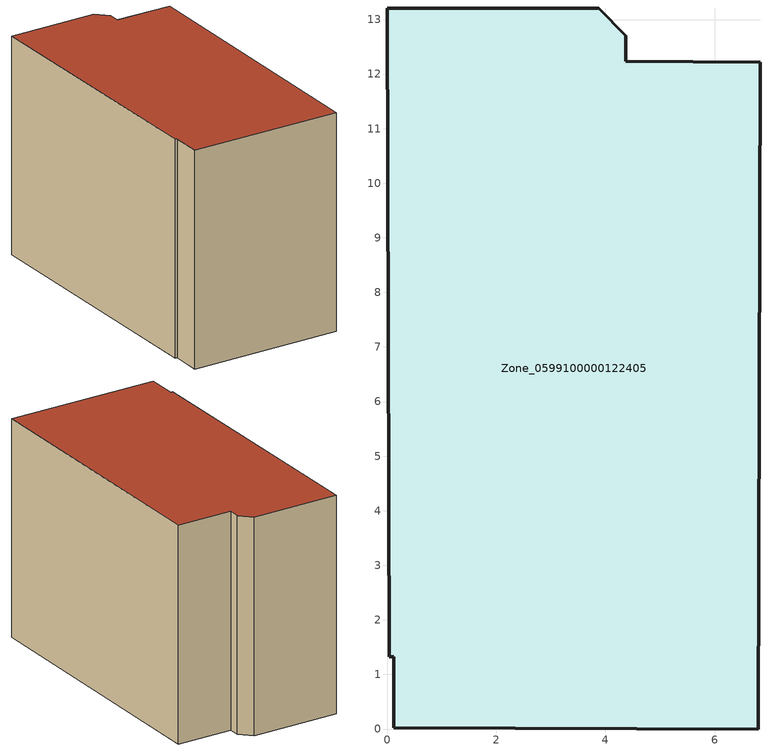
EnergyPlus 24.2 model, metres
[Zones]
Zone_0599100000122405
 floor ground (C_G): 4.37,12.23 6.84,12.22 6.8,0 0.12,0.02 0.12,1.32 0.04,1.32 0,13.21 3.88,13.21 4.37,12.7 z0
 wall outside (C_F): 3.88,13.21 0,13.21 0.04,1.32 0.12,1.32 0.12,0.02 6.8,0 6.84,12.22 4.37,12.23 4.37,12.7 3.88,13.21 z0:9.53
 roof outside (C_R): 4.37,12.7 3.88,13.21 0,13.21 0.04,1.32 0.12,1.32 0.12,0.02 6.8,0 6.84,12.22 4.37,12.23 z9.53
[BUILDING]
Pand.0599100000122405: North Axis=0; Terrain=City; Loads Convergence Tolerance Value=0.04; Temperature Convergence Tolerance Value=0.4; Solar Distribution=FullExterior; Maximum Number of Warmup Days=25; Minimum Number of Warmup Days=1
[Site:Location]
Rotterdam.The.Hague.AP_ZH_NLD Design_Conditions: Latitude=51.96; Longitude=4.45; Time Zone=1; Elevation=-4.5
[SITE:GROUNDTEMPERATURE:BUILDINGSURFACE]
18, 18, 18, 18, 18, 18, 18, 18, 18, 18, 18, 18
[MATERIAL] Thermal Absorptance=0.9; Solar Absorptance=0.7; Visible Absorptance=0.7
Name | Roughness | Thickness | Conductivity | Density | Specific Heat
G.TC.1946 | MediumSmooth | 0.15 | 1 | 540 | 1210
F.TC.1946 | Rough | 0.3 | 0.857143 | 1920 | 840
R.TC.1946 | MediumRough | 0.2 | 0.909091 | 1500 | 1000
[CONSTRUCTION]
C_G: G.TC.1946
C_F: F.TC.1946
C_R: R.TC.1946
[ZONE]
Zone_0599100000122405: Type=1; Multiplier=1; Ceiling Height=Autocalculate; Volume=Autocalculate; Floor Area=autocalculate; Part of Total Floor Area=Yes
[ZONEINFILTRATION:DESIGNFLOWRATE]
Infil_Zone_0599100000122405: Zone or ZoneList or Space or SpaceList=Zone_0599100000122405; Schedule=AlwaysOn; Design Flow Rate Calculation Method=Flow/Area; Flow Rate per Floor Area=0.003; Constant Term Coefficient=1; Temperature Term Coefficient=0; Velocity Term Coefficient=0; Velocity Squared Term Coefficient=0
[HVACTEMPLATE:ZONE:IDEALLOADSAIRSYSTEM]
Zone_0599100000122405: Maximum Heating Supply Air Temperature=50; Minimum Cooling Supply Air Temperature=13; Maximum Heating Supply Air Humidity Ratio=0.0156; Minimum Cooling Supply Air Humidity Ratio=0.0077; Heating Limit=NoLimit; Cooling Limit=NoLimit; Dehumidification Control Type=ConstantSensibleHeatRatio; Cooling Sensible Heat Ratio=0.7; Dehumidification Setpoint=60; Humidification Control Type=None; Humidification Setpoint=30; Outdoor Air Method=None; Outdoor Air Flow Rate per Person=0.00944; Outdoor Air Flow Rate per Zone Floor Area=0; Outdoor Air Flow Rate per Zone=0; Demand Controlled Ventilation Type=None; Outdoor Air Economizer Type=NoEconomizer; Heat Recovery Type=None; Sensible Heat Recovery Effectiveness=0.7; Latent Heat Recovery Effectiveness=0.65
[ZONECONTROL:THERMOSTAT]
ThermostatControl_Zone_0599100000122405: Zone or ZoneList=Zone_0599100000122405; Control Type Schedule=DualSetpointControlType; Control 1=Thermostat_Zone_0599100000122405; Temperature Difference Between Cutout And Setpoint=0
[THERMOSTATSETPOINT:DUALSETPOINT]
Thermostat_Zone_0599100000122405: Heating Setpoint Temperature Schedule=HeatingSetpoint_Zone_0599100000122405; Cooling Setpoint Temperature Schedule=CoolingSetpoint_Zone_0599100000122405
[SCHEDULE:COMPACT]
HeatingSetpoint_Zone_0599100000122405: Through: 12/31, For: AllDays, Until: 24:00, 21
CoolingSetpoint_Zone_0599100000122405: Through: 12/31, For: AllDays, Until: 24:00, 24
DualSetpointControlType: Through: 12/31, For: AllDays, Until: 24:00, 4
AlwaysOn: Through: 12/31, For: AllDays, Until: 24:00, 1
